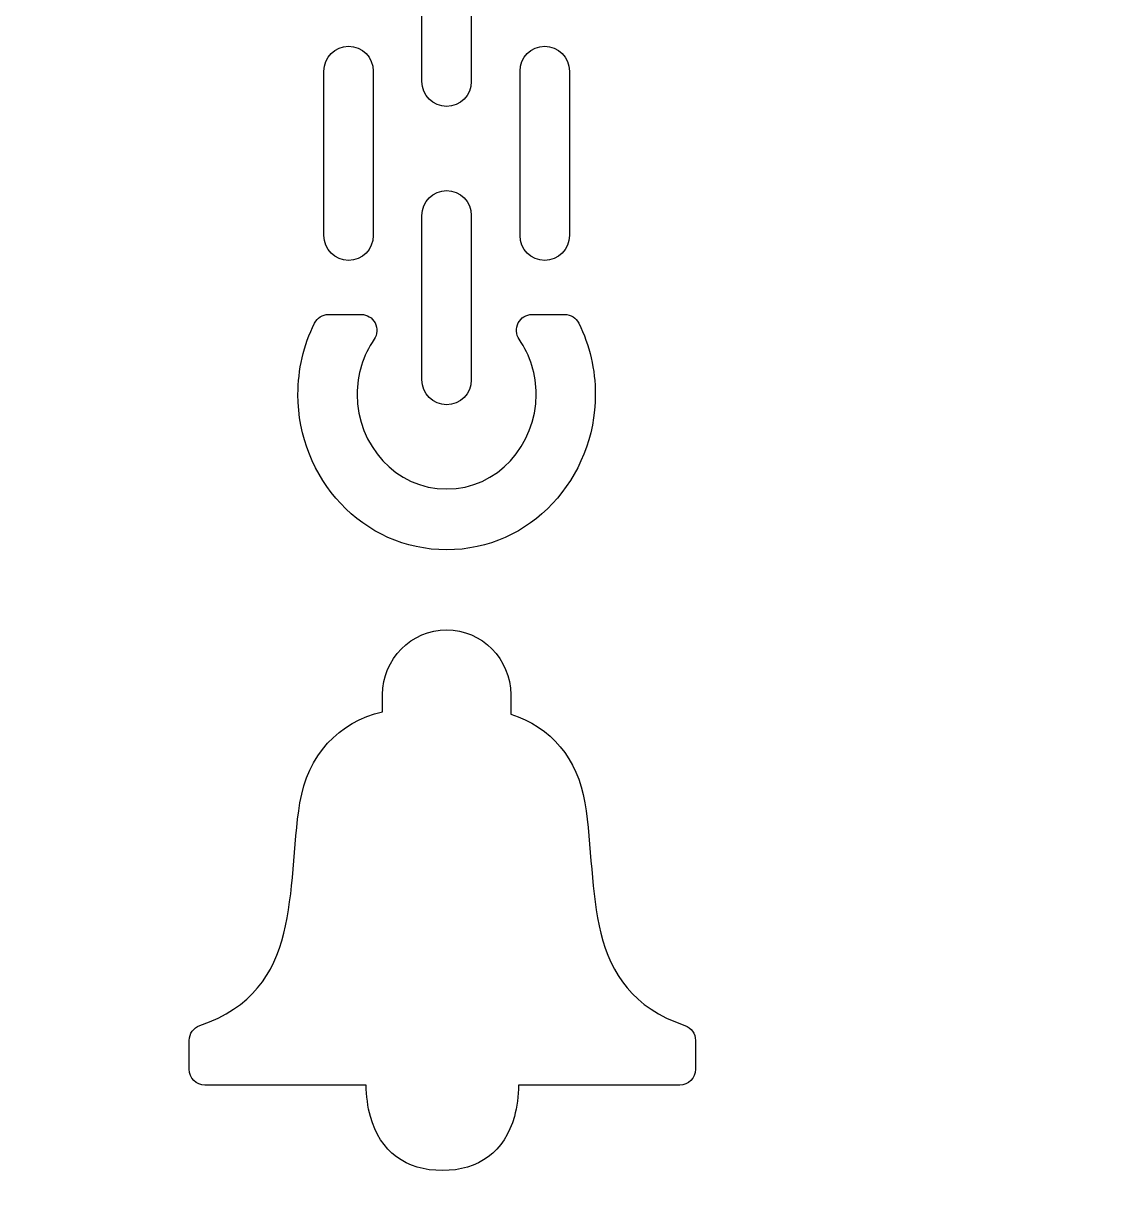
# Model space of a CAD drawing. Header units: millimetres. Extents: x -279 to 279, y -447 to 447.
# Drawn here: x 59.3 to 169.3, y 215.3 to 335.1 of the extents above; entities that cross this region are included whole.
import ezdxf

# ---------------------------------------------------------------- set-up
doc = ezdxf.new("R2010")
doc.units = ezdxf.units.MM
doc.header["$MEASUREMENT"] = 0
doc.layers.add('Layer 1', color=7, linetype='Continuous')

msp = doc.modelspace()

# ---------------------------------------------------------------- linework, layer by layer
at = {"layer": 'Layer 1', "color": 7}
for points, knots in [([(279.3833, 446.6396), (279.3833, 446.6396), (-279.4167, 446.6396), (-279.4167, 446.6396), (-279.4167, 446.6396), (-279.4167, -446.6464), (-279.4167, -446.6464), (-279.4167, -446.6464), (279.3833, -446.6464), (279.3833, -446.6464), (279.3833, -446.6464), (279.3833, 446.6396), (279.3833, 446.6396)], [0, 0, 0, 0, 0.25, 0.25, 0.25, 0.5, 0.5, 0.5, 0.75, 0.75, 0.75, 1, 1, 1, 1]), ([(102.3954, 348.4904), (101.0107, 348.4904), (99.8804, 347.348), (99.8804, 345.947), (99.8804, 345.947), (99.8804, 329.204), (99.8804, 329.204), (99.8804, 327.8021), (101.0107, 326.6581), (102.3954, 326.6581), (103.7793, 326.6581), (104.9097, 327.8021), (104.9097, 329.204), (104.9097, 329.204), (104.9097, 345.947), (104.9097, 345.947), (104.9097, 347.348), (103.7793, 348.4904), (102.3954, 348.4904)], [0, 0, 0, 0, 0.16666667, 0.16666667, 0.16666667, 0.33333333, 0.33333333, 0.33333333, 0.5, 0.5, 0.5, 0.66666667, 0.66666667, 0.66666667, 0.83333333, 0.83333333, 0.83333333, 1, 1, 1, 1]), ([(92.4037, 332.7997), (91.019, 332.7997), (89.8886, 331.6564), (89.8886, 330.2572), (89.8886, 330.2572), (89.8886, 313.5124), (89.8886, 313.5124), (89.8886, 312.1114), (91.019, 310.9691), (92.4028, 310.9691), (93.7866, 310.9691), (94.917, 312.1114), (94.917, 313.5124), (94.917, 313.5124), (94.917, 330.2572), (94.917, 330.2572), (94.917, 331.6556), (93.7875, 332.7997), (92.4037, 332.7997)], [0, 0, 0, 0, 0.16666667, 0.16666667, 0.16666667, 0.33333333, 0.33333333, 0.33333333, 0.5, 0.5, 0.5, 0.66666667, 0.66666667, 0.66666667, 0.83333333, 0.83333333, 0.83333333, 1, 1, 1, 1]), ([(112.3872, 332.7997), (111.0033, 332.7997), (109.8721, 331.6564), (109.8721, 330.2572), (109.8721, 330.2572), (109.8721, 313.5124), (109.8721, 313.5124), (109.8721, 312.1114), (111.0033, 310.9691), (112.3872, 310.9691), (113.771, 310.9691), (114.9014, 312.1114), (114.9014, 313.5124), (114.9014, 313.5124), (114.9014, 330.2572), (114.9014, 330.2572), (114.9014, 331.6556), (113.771, 332.7997), (112.3872, 332.7997)], [0, 0, 0, 0, 0.16666667, 0.16666667, 0.16666667, 0.33333333, 0.33333333, 0.33333333, 0.5, 0.5, 0.5, 0.66666667, 0.66666667, 0.66666667, 0.83333333, 0.83333333, 0.83333333, 1, 1, 1, 1]), ([(102.3954, 318.0861), (101.0107, 318.0861), (99.8804, 316.942), (99.8804, 315.5419), (99.8804, 315.5419), (99.8804, 298.7971), (99.8804, 298.7971), (99.8804, 297.397), (101.0107, 296.2538), (102.3954, 296.2538), (103.7793, 296.2538), (104.9097, 297.397), (104.9097, 298.7971), (104.9097, 298.7971), (104.9097, 315.5419), (104.9097, 315.5419), (104.9097, 316.942), (103.7793, 318.0861), (102.3954, 318.0861)], [0, 0, 0, 0, 0.16666667, 0.16666667, 0.16666667, 0.33333333, 0.33333333, 0.33333333, 0.5, 0.5, 0.5, 0.66666667, 0.66666667, 0.66666667, 0.83333333, 0.83333333, 0.83333333, 1, 1, 1, 1]), ([(88.9346, 304.5646), (87.8153, 302.3063), (87.2459, 299.8213), (87.2459, 297.2951), (87.2459, 288.7574), (93.8372, 281.4657), (102.3954, 281.4657), (110.9527, 281.4657), (117.544, 288.7574), (117.544, 297.2951), (117.544, 299.8213), (116.9754, 302.3063), (115.8553, 304.5646), (115.5787, 305.1245), (115.0495, 305.4552), (114.4312, 305.4552), (114.4312, 305.4552), (111.1035, 305.4552), (111.1035, 305.4552), (110.4964, 305.4552), (109.9749, 305.1366), (109.6931, 304.5911), (109.4105, 304.0473), (109.4482, 303.4316), (109.7942, 302.9264), (110.9288, 301.271), (111.5162, 299.3084), (111.5162, 297.2951), (111.5162, 292.1442), (107.5848, 287.6673), (102.3954, 287.6673), (97.206, 287.6673), (93.2737, 292.1442), (93.2737, 297.2951), (93.2737, 299.3084), (93.862, 301.271), (94.9958, 302.9264), (95.3426, 303.4316), (95.3794, 304.0464), (95.0977, 304.5911), (94.8151, 305.1366), (94.2944, 305.4552), (93.6864, 305.4552), (93.6864, 305.4552), (90.3587, 305.4552), (90.3587, 305.4552), (89.7413, 305.4552), (89.2112, 305.1245), (88.9346, 304.5646)], [0, 0, 0, 0, 0.0625, 0.0625, 0.0625, 0.125, 0.125, 0.125, 0.1875, 0.1875, 0.1875, 0.25, 0.25, 0.25, 0.3125, 0.3125, 0.3125, 0.375, 0.375, 0.375, 0.4375, 0.4375, 0.4375, 0.5, 0.5, 0.5, 0.5625, 0.5625, 0.5625, 0.625, 0.625, 0.625, 0.6875, 0.6875, 0.6875, 0.75, 0.75, 0.75, 0.8125, 0.8125, 0.8125, 0.875, 0.875, 0.875, 0.9375, 0.9375, 0.9375, 1, 1, 1, 1]), ([(95.8666, 264.9623), (91.3683, 263.9381), (88.2307, 260.4965), (87.448, 255.6856), (86.0102, 246.8457), (87.901, 236.6046), (77.2541, 232.9883), (76.5939, 232.764), (76.1683, 232.1654), (76.1683, 231.4607), (76.1683, 231.4607), (76.1683, 228.5243), (76.1683, 228.5243), (76.1683, 227.6354), (76.8842, 226.9126), (77.762, 226.9126), (77.762, 226.9126), (94.196, 226.9126), (94.196, 226.9126), (94.2123, 225.8063), (94.3612, 224.6622), (94.6216, 223.7176), (95.6158, 220.1107), (98.2636, 218.1994), (101.9595, 218.1994), (105.6564, 218.1994), (108.3049, 220.1107), (109.2983, 223.7176), (109.5586, 224.6613), (109.7077, 225.8063), (109.724, 226.9126), (109.724, 226.9126), (126.158, 226.9126), (126.158, 226.9126), (127.0357, 226.9126), (127.7516, 227.6354), (127.7516, 228.5243), (127.7516, 228.5243), (127.7516, 231.4607), (127.7516, 231.4607), (127.7516, 232.1654), (127.326, 232.764), (126.6657, 232.9883), (116.0198, 236.6046), (117.9097, 246.8457), (116.4719, 255.6856), (115.7414, 260.1763), (113.0413, 263.4294), (108.9233, 264.7149), (108.9233, 264.7149), (108.9233, 266.7067), (108.9233, 266.7067), (108.9233, 270.3419), (105.9886, 273.3108), (102.3954, 273.3108), (98.8014, 273.3108), (95.8666, 270.3419), (95.8666, 266.7067), (95.8666, 266.7067), (95.8666, 264.9623), (95.8666, 264.9623)], [0, 0, 0, 0, 0.05, 0.05, 0.05, 0.1, 0.1, 0.1, 0.15, 0.15, 0.15, 0.2, 0.2, 0.2, 0.25, 0.25, 0.25, 0.3, 0.3, 0.3, 0.35, 0.35, 0.35, 0.4, 0.4, 0.4, 0.45, 0.45, 0.45, 0.5, 0.5, 0.5, 0.55, 0.55, 0.55, 0.6, 0.6, 0.6, 0.65, 0.65, 0.65, 0.7, 0.7, 0.7, 0.75, 0.75, 0.75, 0.8, 0.8, 0.8, 0.85, 0.85, 0.85, 0.9, 0.9, 0.9, 0.95, 0.95, 0.95, 1, 1, 1, 1])]:
    msp.add_open_spline(points, degree=3, knots=knots, dxfattribs=at)

doc.saveas('drawing.dxf')
